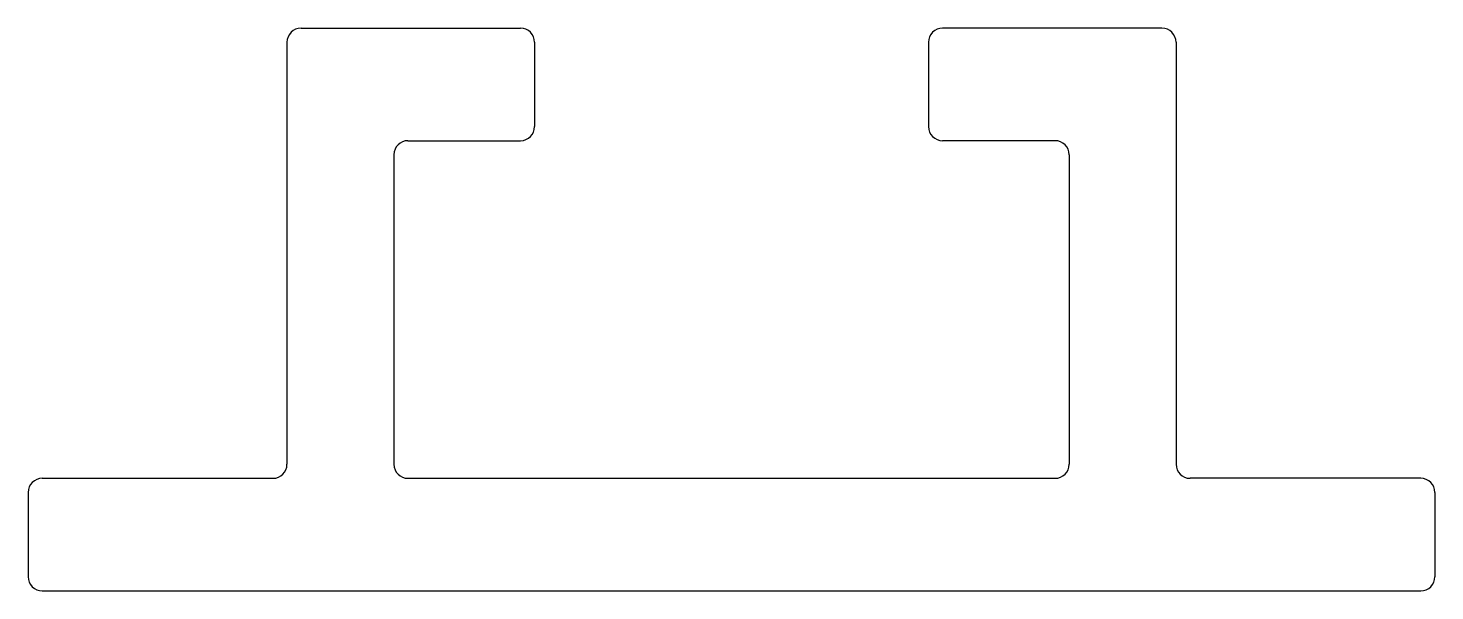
# Model space of a CAD drawing. Extents: x 3539.5 to 3564.5, y 1112.8 to 1122.8.
import ezdxf

# ---------------------------------------------------------------- set-up
doc = ezdxf.new("R2010")
doc.units = 0
doc.layers.get('0').update_dxf_attribs({"linetype": 'CONTINUOUS'})

msp = doc.modelspace()

# ---------------------------------------------------------------- linework, layer by layer
for p, q in [((3544.38, 1122.81), (3548.28, 1122.81)), ((3559.68, 1122.81), (3555.78, 1122.81)), ((3544.13, 1122.56), (3544.13, 1115.06)), ((3548.53, 1122.56), (3548.53, 1121.06)), ((3555.53, 1122.56), (3555.53, 1121.06)), ((3559.93, 1122.56), (3559.93, 1115.06)), ((3546.28, 1120.81), (3548.28, 1120.81)), ((3557.78, 1120.81), (3555.78, 1120.81)), ((3546.03, 1120.56), (3546.03, 1115.06)), ((3558.03, 1120.56), (3558.03, 1115.06)), ((3539.78, 1114.81), (3543.88, 1114.81)), ((3546.28, 1114.81), (3557.78, 1114.81)), ((3564.28, 1114.81), (3560.18, 1114.81)), ((3539.53, 1114.56), (3539.53, 1113.06)), ((3564.53, 1114.56), (3564.53, 1113.06)), ((3539.78, 1112.81), (3564.28, 1112.81))]:
    msp.add_line(p, q)
for centre, start, end in [((3544.38, 1122.56), 90, 180), ((3548.28, 1122.56), 0, 90), ((3555.78, 1122.56), 90, 180), ((3559.68, 1122.56), 0, 90), ((3548.28, 1121.06), 270, 0), ((3555.78, 1121.06), 180, 270), ((3546.28, 1120.56), 90, 180), ((3557.78, 1120.56), 0, 90), ((3543.88, 1115.06), 270, 0), ((3546.28, 1115.06), 180, 270), ((3557.78, 1115.06), 270, 0), ((3560.18, 1115.06), 180, 270), ((3539.78, 1114.56), 90, 180), ((3564.28, 1114.56), 0, 90), ((3539.78, 1113.06), 180, 270), ((3564.28, 1113.06), 270, 0)]:
    msp.add_arc(centre, 0.25, start, end)

doc.saveas('drawing.dxf')
